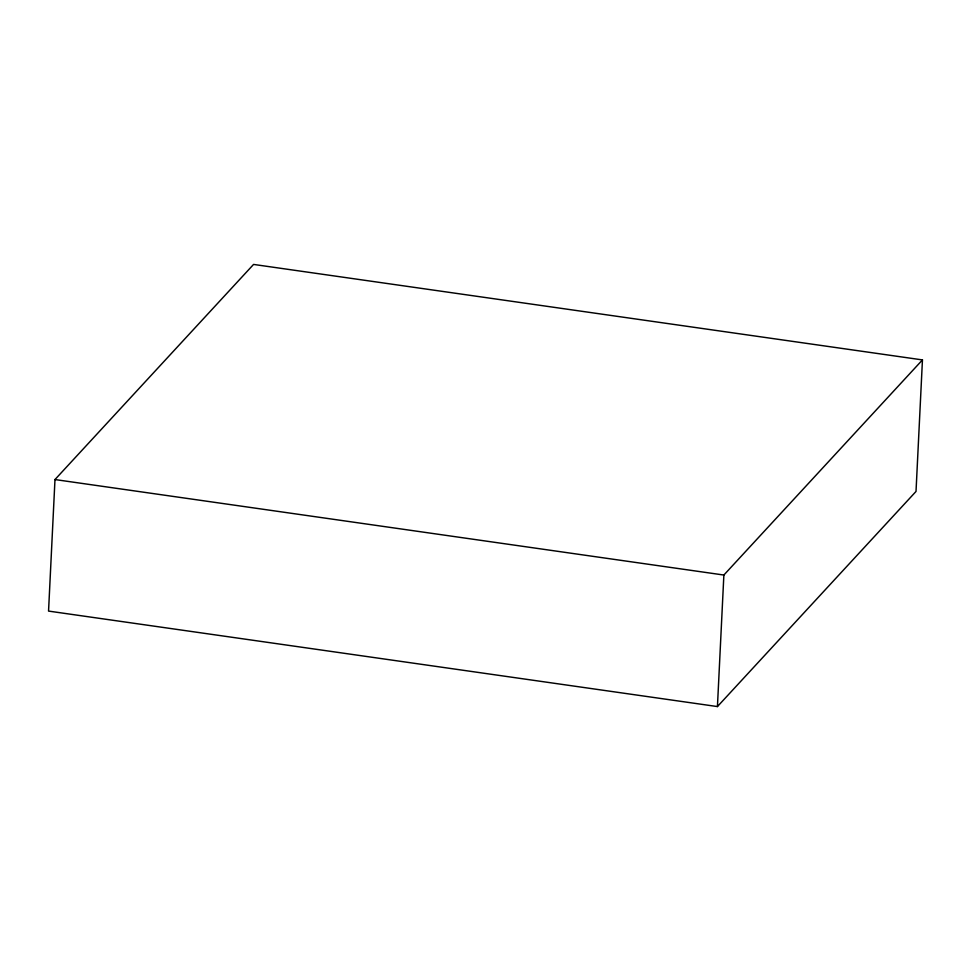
<?xml version="1.0" encoding="UTF-8"?>
<svg xmlns="http://www.w3.org/2000/svg" width="971" height="971" viewBox="0 0 971 971"><rect width="100%" height="100%" fill="white"/><g stroke="black" fill="none" stroke-linecap="round" stroke-linejoin="round"><path stroke-width="1.46" d="M54.983 479.553L48.55 611.087L717.435 706.572L916.017 491.447L922.45 359.913L253.565 264.428L54.983 479.553L723.868 575.038L922.45 359.913M717.435 706.572L723.868 575.038"/></g></svg>
